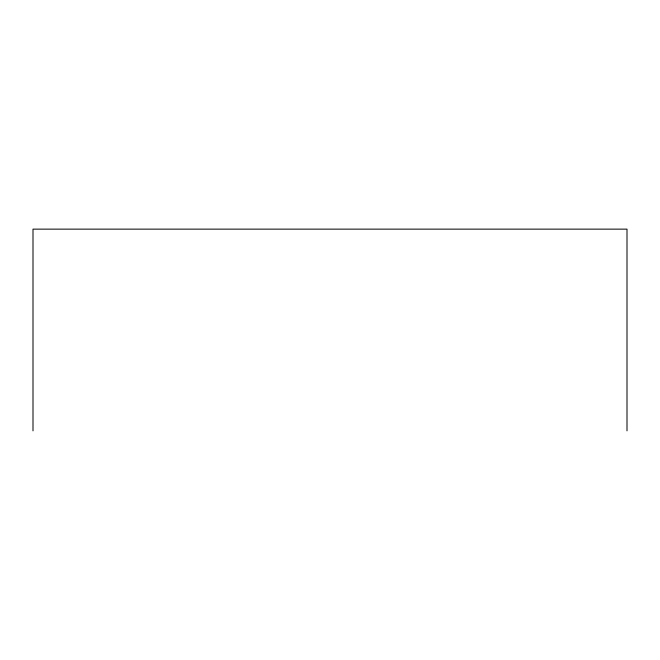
<?xml version="1.0" encoding="UTF-8"?>
<svg xmlns="http://www.w3.org/2000/svg" width="660" height="660" viewBox="0 0 660 660"><rect width="100%" height="100%" fill="white"/><g stroke="black" fill="none" stroke-linecap="round" stroke-linejoin="round"><path stroke-width="0.99" d="M627 430.864L627 229.136L33 229.136L33 430.864"/></g></svg>
